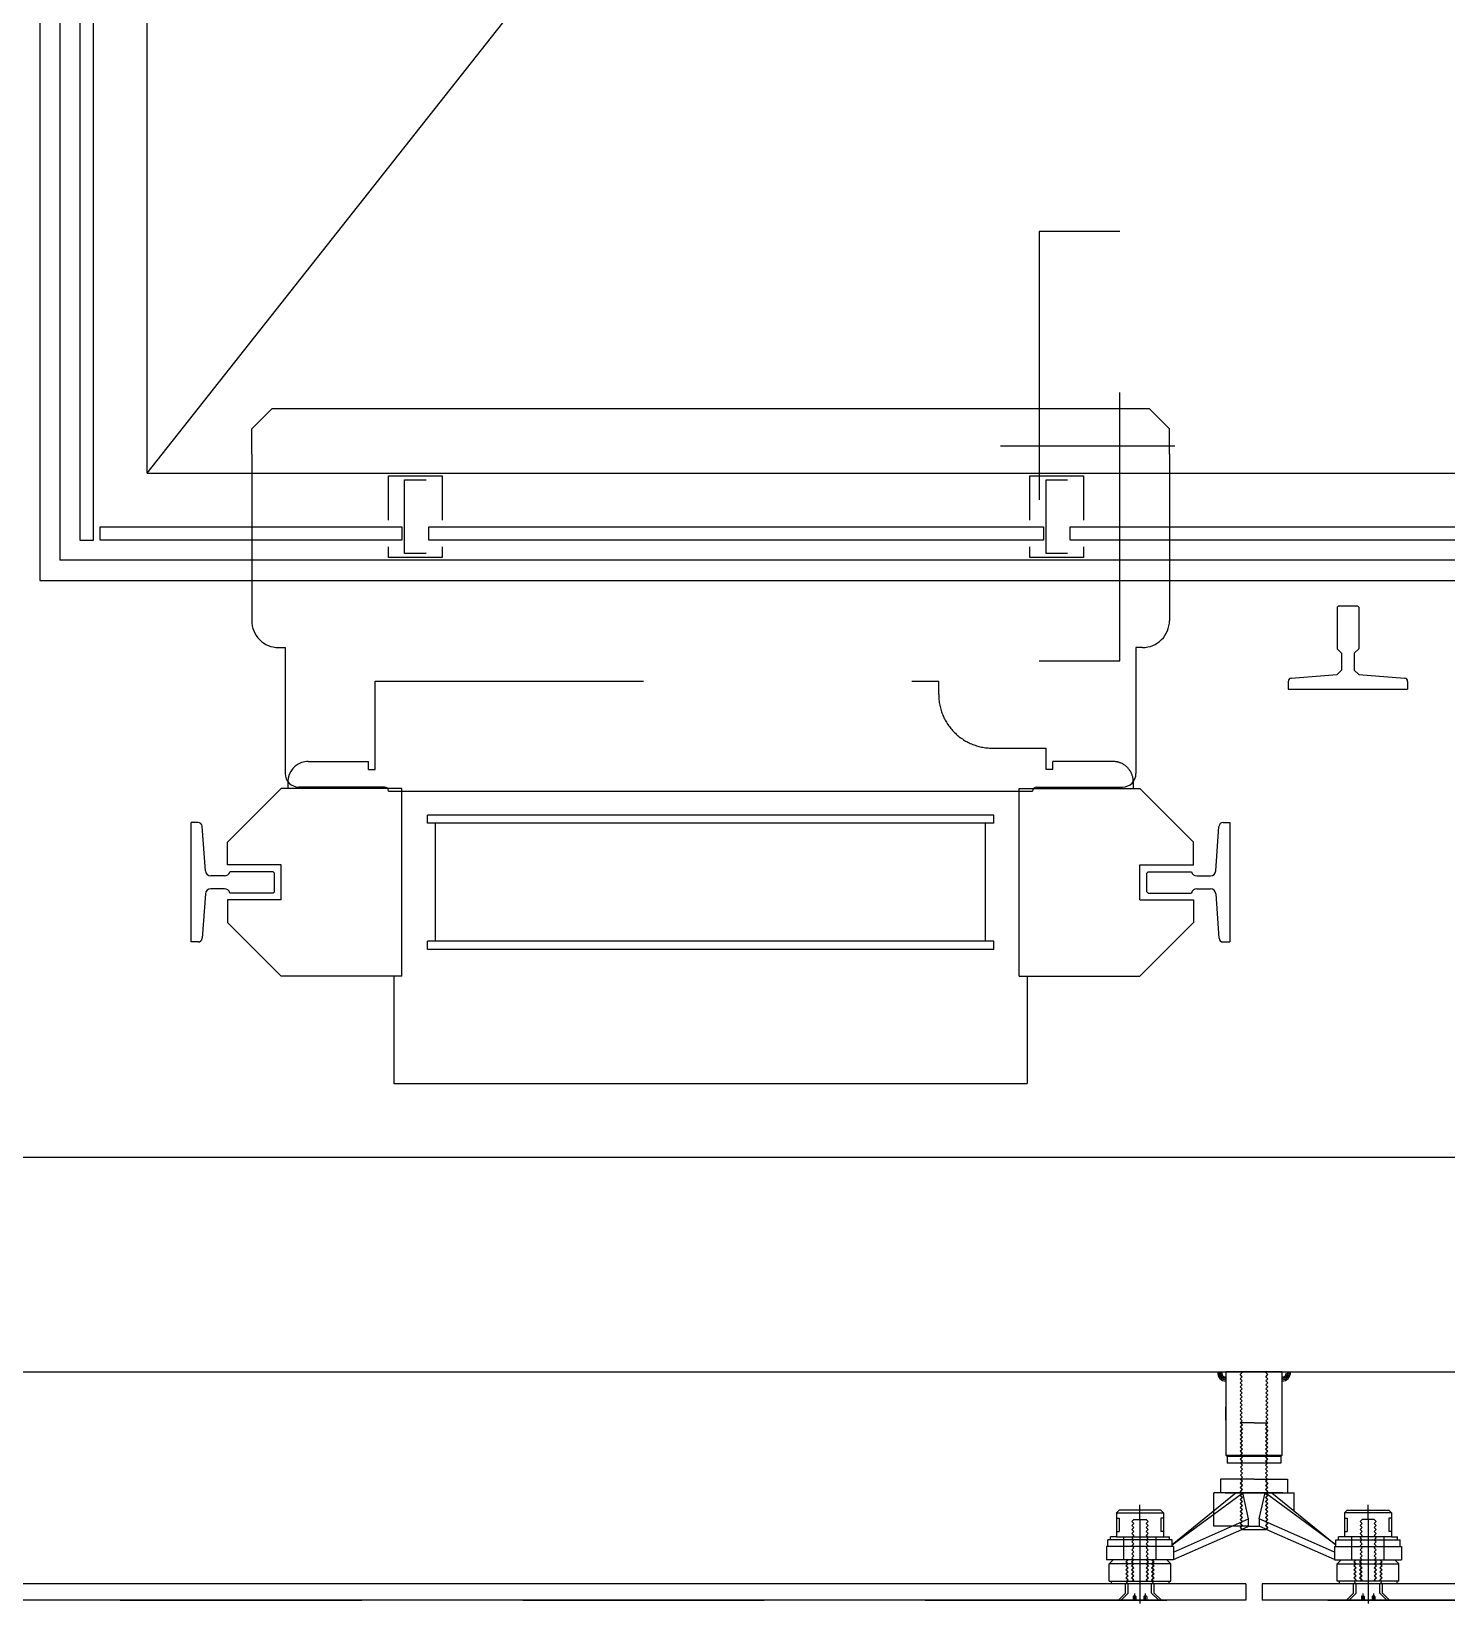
# Model space of a CAD drawing. Header units: millimetres. Extents: x -7718 to 414843, y 91724 to 341395.
# Drawn here: x 152446 to 153501, y 216856 to 218028 of the extents above; entities that cross this region are included whole.
import ezdxf

# ---------------------------------------------------------------- set-up
doc = ezdxf.new("R2010")
doc.units = ezdxf.units.MM
doc.header["$LTSCALE"] = 200
doc.header["$MEASUREMENT"] = 0
for name, pattern in [('CENTER', [65, 60, -2, 1, -2]), ('CENTER1', [8, 6, -1, 0, -1]), ('DASH_2', [34, 30, -1.5, 1, -1.5]), ('HID', [5, 3, -2]), ('HIDDEN', [2, 1, -1])]:
    doc.linetypes.add(name, pattern=pattern)
doc.layers.add('e-plan', color=9, linetype='CONTINUOUS')

msp = doc.modelspace()

# ---------------------------------------------------------------- linework, layer by layer
at = {"layer": 'e-plan', "linetype": 'Continuous'}
for p, q in [((152452.6, 219678.6), (152452.6, 217618.6)), ((152467.6, 219663.6), (152467.6, 217633.6)), ((152610.6, 217633.6), (152467.6, 217633.6)), ((153932.6, 217633.6), (153294.6, 217633.6)), ((152452.6, 217618.6), (152610.6, 217618.6)), ((153294.6, 217618.6), (154087.6, 217618.6)), ((153336.6, 217028.6), (153336.6, 216966.7)), ((153378.6, 216966.7), (153378.6, 217028.6)), ((153336.6, 216992.7), (153336.6, 217002.7)), ((153337.6, 216965.7), (153336.6, 216966.7)), ((153336.6, 216966.7), (153378.6, 216966.7)), ((153337.6, 216965.7), (153337.6, 216960.7)), ((153377.6, 216965.7), (153337.6, 216965.7)), ((153347.4, 216960.7), (153337.6, 216960.7)), ((153367.5, 216960.7), (153347.7, 216960.7)), ((153377.6, 216960.7), (153367.7, 216960.7)), ((153378.6, 216966.7), (153377.6, 216965.7)), ((153377.6, 216965.7), (153377.6, 216960.7)), ((153347.3, 216948.6), (153332.6, 216948.6)), ((153357.6, 216948.6), (153347.6, 216948.6)), ((153357.6, 216948.6), (153367.6, 216948.6)), ((153367.9, 216948.6), (153382.6, 216948.6)), ((153344.3, 216938.6), (153296.6, 216899.8)), ((153296.6, 216899.7), (153349.3, 216938.6)), ((153357.6, 216938.6), (153327.6, 216938.6)), ((153327.6, 216913.6), (153327.6, 216938.6)), ((153336.1, 216938.6), (153357.6, 216938.6)), ((153336.1, 216938.6), (153357.6, 216938.6)), ((153353.6, 216919.1), (153349.3, 216938.6)), ((153357.6, 216938.6), (153387.6, 216938.6)), ((153379.1, 216938.6), (153357.6, 216938.6)), ((153357.6, 216938.6), (153379.1, 216938.6)), ((153361.5, 216919.1), (153365.8, 216938.6)), ((153418.6, 216899.7), (153365.8, 216938.6)), ((153370.9, 216938.6), (153418.6, 216899.8)), ((153387.6, 216925), (153387.6, 216938.6)), ((153257.1, 216925.6), (153255.1, 216923.6)), ((153255.1, 216923.6), (153255.1, 216905.6)), ((153288.1, 216925.6), (153257.1, 216925.6)), ((153290.1, 216923.6), (153288.1, 216925.6)), ((153290.1, 216923.6), (153290.1, 216905.6)), ((153425.1, 216923.6), (153427.1, 216925.6)), ((153425.1, 216923.6), (153425.1, 216905.6)), ((153427.1, 216925.6), (153458.1, 216925.6)), ((153458.1, 216925.6), (153460.1, 216923.6)), ((153460.1, 216923.6), (153460.1, 216905.6)), ((153257.1, 216919.6), (153257.1, 216909.6)), ((153288.1, 216919.6), (153288.1, 216909.6)), ((153297.6, 216894.3), (153353.6, 216919.1)), ((153353.7, 216913.6), (153327.6, 216913.6)), ((153348.7, 216911.4), (153353.7, 216913.6)), ((153353.6, 216913.6), (153353.6, 216919.1)), ((153353.7, 216913.6), (153361.5, 216913.6)), ((153417.6, 216894.3), (153361.5, 216919.1)), ((153361.5, 216919.1), (153361.5, 216913.6)), ((153366.4, 216911.4), (153361.5, 216913.6)), ((153427.1, 216919.6), (153427.1, 216909.6)), ((153458.1, 216919.6), (153458.1, 216909.6)), ((153296.6, 216903.6), (153248.6, 216903.6)), ((153248.6, 216898.6), (153248.6, 216903.6)), ((153250.6, 216903.6), (153250.6, 216905.6)), ((153294.6, 216903.6), (153294.6, 216905.6)), ((153296.6, 216898.6), (153296.6, 216903.6)), ((153297.6, 216888.8), (153348.5, 216911.3)), ((153366.3, 216910.9), (153348.9, 216910.9)), ((153417.6, 216888.8), (153366.6, 216911.3)), ((153418.6, 216898.6), (153418.6, 216903.6)), ((153418.6, 216903.6), (153466.6, 216903.6)), ((153420.6, 216903.6), (153420.6, 216905.6)), ((153464.6, 216903.6), (153464.6, 216905.6)), ((153466.6, 216898.6), (153466.6, 216903.6)), ((153247.6, 216898.6), (153247.6, 216888.6)), ((153297.6, 216898.6), (153247.6, 216898.6)), ((153263.5, 216888.6), (153247.6, 216888.6)), ((153277.1, 216888.6), (153263.8, 216888.6)), ((153281.3, 216888.6), (153277.4, 216888.6)), ((153297.6, 216888.6), (153281.6, 216888.6)), ((153297.6, 216898.6), (153297.6, 216888.6)), ((153417.6, 216898.6), (153467.6, 216898.6)), ((153417.6, 216898.6), (153417.6, 216888.6)), ((153417.6, 216888.6), (153433.5, 216888.6)), ((153433.8, 216888.6), (153437.8, 216888.6)), ((153438.1, 216888.6), (153451.3, 216888.6)), ((153451.6, 216888.6), (153467.6, 216888.6)), ((153467.6, 216898.6), (153467.6, 216888.6)), ((153249.6, 216872.6), (153249.6, 216885.6)), ((153263.8, 216885.6), (153249.6, 216885.6)), ((153295.6, 216885.6), (153263.8, 216885.6)), ((153295.6, 216872.6), (153295.6, 216885.6)), ((153419.6, 216885.6), (153451.3, 216885.6)), ((153419.6, 216872.6), (153419.6, 216885.6)), ((153451.3, 216885.6), (153465.6, 216885.6)), ((153465.6, 216872.6), (153465.6, 216885.6)), ((153249.6, 216872.6), (153262.5, 216872.6)), ((153251.1, 216872.6), (153251.1, 216870.6)), ((153261.8, 216863.8), (153261.8, 216870.6)), ((153262.8, 216872.6), (153266.8, 216872.6)), ((153263.8, 216863.8), (153263.8, 216870.6)), ((153267.1, 216872.6), (153278.1, 216872.6)), ((153278.4, 216872.6), (153282.3, 216872.6)), ((153281.3, 216863.8), (153281.3, 216870.6)), ((153282.6, 216872.6), (153294.1, 216872.6)), ((153283.3, 216863.8), (153283.3, 216870.6)), ((153294.1, 216872.6), (153294.1, 216870.6)), ((153294.1, 216872.6), (153295.6, 216872.6)), ((153421.1, 216872.6), (153419.6, 216872.6)), ((153421.1, 216872.6), (153421.1, 216870.6)), ((153432.5, 216872.6), (153421.1, 216872.6)), ((153431.8, 216863.8), (153431.8, 216870.6)), ((153436.8, 216872.6), (153432.8, 216872.6)), ((153433.8, 216863.8), (153433.8, 216870.6)), ((153448.1, 216872.6), (153437.1, 216872.6)), ((153452.3, 216872.6), (153448.4, 216872.6)), ((153451.3, 216863.8), (153451.3, 216870.6)), ((153465.6, 216872.6), (153452.6, 216872.6)), ((153453.3, 216863.8), (153453.3, 216870.6)), ((153464.1, 216872.6), (153464.1, 216870.6)), ((153289.4, 216858.6), (153255.7, 216858.6)), ((153261.8, 216863.8), (153256.6, 216858.6)), ((153269.3, 216861.6), (153267.9, 216861.6)), ((153277.3, 216861.6), (153275.9, 216861.6)), ((153283.3, 216863.8), (153288.6, 216858.6)), ((153425.7, 216858.6), (153459.4, 216858.6)), ((153431.8, 216863.8), (153426.6, 216858.6)), ((153437.9, 216861.6), (153439.3, 216861.6)), ((153445.9, 216861.6), (153447.3, 216861.6)), ((153453.3, 216863.8), (153458.6, 216858.6))]:
    msp.add_line(p, q, dxfattribs=at)
at = {"layer": 'e-plan'}
for p, q in [((152532.6, 217698.6), (152532.6, 219598.6)), ((152482.6, 218088.6), (152482.6, 217648.6)), ((152492.6, 217648.6), (152492.6, 218088.6)), ((152625.6, 217746.6), (152610.6, 217731.6)), ((153279.6, 217746.6), (152625.6, 217746.6)), ((153279.6, 217746.6), (153294.6, 217731.6)), ((152610.6, 217712.6), (152610.6, 217731.6)), ((153294.6, 217712.6), (153294.6, 217731.6)), ((152610.6, 217712.6), (152610.6, 217588.6)), ((153294.6, 217712.6), (153294.6, 217588.6)), ((152532.6, 217698.6), (152610.6, 217698.6)), ((153294.6, 217698.6), (154032.6, 217698.6)), ((152712.6, 217663.6), (152712.6, 217696.6)), ((152712.6, 217696.6), (152752.6, 217696.6)), ((152724.6, 217638.6), (152724.6, 217693.6)), ((152724.6, 217693.6), (152740.6, 217693.6)), ((152752.6, 217696.6), (152752.6, 217663.6)), ((153190.6, 217663.6), (153190.6, 217696.6)), ((153190.6, 217696.6), (153230.6, 217696.6)), ((153202.6, 217638.6), (153202.6, 217693.6)), ((153202.6, 217693.6), (153218.6, 217693.6)), ((153230.6, 217696.6), (153230.6, 217663.6)), ((152497.6, 217648.6), (152497.6, 217658.6)), ((152497.6, 217658.6), (152722.6, 217658.6)), ((152722.6, 217658.6), (152722.6, 217648.6)), ((152742.6, 217658.6), (153200.6, 217658.6)), ((152742.6, 217648.6), (152742.6, 217658.6)), ((153200.6, 217658.6), (153200.6, 217648.6)), ((153220.6, 217658.6), (153620.6, 217658.6)), ((153220.6, 217648.6), (153220.6, 217658.6)), ((152482.6, 217648.6), (152492.6, 217648.6)), ((152722.6, 217648.6), (152497.6, 217648.6)), ((152712.6, 217635.6), (152712.6, 217643.6)), ((152740.6, 217638.6), (152724.6, 217638.6)), ((153200.6, 217648.6), (152742.6, 217648.6)), ((152752.6, 217643.6), (152752.6, 217635.6)), ((153190.6, 217635.6), (153190.6, 217643.6)), ((153218.6, 217638.6), (153202.6, 217638.6)), ((153620.6, 217648.6), (153220.6, 217648.6)), ((153230.6, 217643.6), (153230.6, 217635.6)), ((152752.6, 217635.6), (152712.6, 217635.6)), ((153230.6, 217635.6), (153190.6, 217635.6)), ((153420.6, 217599.6), (153419.6, 217598.6)), ((153419.6, 217598.6), (153419.6, 217567.6)), ((153420.6, 217599.6), (153434.6, 217599.6)), ((153434.6, 217599.6), (153435.6, 217598.6)), ((153435.6, 217598.6), (153435.6, 217567.6)), ((152630.6, 217568.6), (152635.6, 217568.6)), ((152635.6, 217568.6), (152635.6, 217559.6)), ((153269.6, 217568.6), (153269.6, 217474.6)), ((153274.6, 217568.6), (153269.6, 217568.6)), ((152635.6, 217559.6), (152635.6, 217474.6)), ((153419.6, 217567.6), (153422.8, 217564.3)), ((153422.8, 217564.3), (153422.8, 217551.6)), ((153435.6, 217567.6), (153432.3, 217564.3)), ((153432.3, 217564.3), (153432.3, 217551.6)), ((153385.4, 217545.7), (153419.6, 217548.4)), ((153419.6, 217548.4), (153422.8, 217551.6)), ((153435.6, 217548.4), (153432.3, 217551.6)), ((153435.6, 217548.4), (153469.7, 217545.7)), ((152702.6, 217477.6), (152702.6, 217543.6)), ((153383.1, 217543.2), (153383.1, 217537.6)), ((153383.1, 217537.6), (153472.1, 217537.6)), ((153472.1, 217543.2), (153472.1, 217537.6)), ((152652.6, 217483.6), (152697.6, 217483.6)), ((152697.6, 217477.6), (152697.6, 217483.6)), ((152697.6, 217477.6), (152702.6, 217477.6)), ((152632.6, 217463.6), (152592.6, 217423.6)), ((152722.6, 217463.6), (152632.6, 217463.6)), ((152637.6, 217468.6), (152637.6, 217463.6)), ((152709.6, 217464.6), (152645.6, 217464.6)), ((152722.6, 217323.6), (152722.6, 217463.6)), ((153182.6, 217323.6), (153182.6, 217463.6)), ((153182.6, 217463.6), (153272.6, 217463.6)), ((153195.6, 217464.6), (153259.6, 217464.6)), ((153272.6, 217463.6), (153312.6, 217423.6)), ((152712.6, 217461.6), (153192.6, 217461.6)), ((153163.6, 217443.6), (152741.6, 217443.6)), ((152741.6, 217437.6), (152741.6, 217443.6)), ((153163.6, 217437.6), (153163.6, 217443.6)), ((152570.7, 217438.1), (152565.6, 217438.1)), ((152565.6, 217349.1), (152565.6, 217438.1)), ((152576.1, 217402.1), (152573.7, 217435.3)), ((153163.6, 217437.6), (152741.6, 217437.6)), ((152747.6, 217349.6), (152747.6, 217437.6)), ((153157.6, 217349.6), (153157.6, 217437.6)), ((153329.1, 217402.1), (153331.5, 217435.3)), ((153334.5, 217438.1), (153339.6, 217438.1)), ((153339.6, 217438.1), (153339.6, 217349.1)), ((152592.6, 217406.6), (152592.6, 217423.6)), ((153312.6, 217406.6), (153312.6, 217423.6)), ((152632.6, 217406.6), (152592.6, 217406.6)), ((152632.6, 217380.6), (152632.6, 217406.6)), ((153272.6, 217380.6), (153272.6, 217406.6)), ((153272.6, 217406.6), (153312.6, 217406.6)), ((152590.3, 217398.3), (152580.1, 217398.3)), ((152626.6, 217401.5), (152594.2, 217401.5)), ((152627.6, 217400.5), (152626.6, 217401.5)), ((152627.6, 217386.6), (152627.6, 217400.5)), ((153277.6, 217400.5), (153278.6, 217401.5)), ((153277.6, 217386.6), (153277.6, 217400.5)), ((153278.6, 217401.5), (153311, 217401.5)), ((153314.9, 217398.3), (153325.1, 217398.3)), ((152576.1, 217385.1), (152573.7, 217351.9)), ((152590.3, 217388.8), (152580.1, 217388.8)), ((152592.6, 217380.6), (152592.6, 217363.6)), ((152632.6, 217380.6), (152592.6, 217380.6)), ((152626.6, 217385.6), (152594.2, 217385.6)), ((152627.6, 217386.6), (152626.6, 217385.6)), ((153272.6, 217380.6), (153312.6, 217380.6)), ((153277.6, 217386.6), (153278.6, 217385.6)), ((153278.6, 217385.6), (153311, 217385.6)), ((153312.6, 217380.6), (153312.6, 217363.6)), ((153314.9, 217388.8), (153325.1, 217388.8)), ((153329.1, 217385.1), (153331.5, 217351.9)), ((152632.6, 217323.6), (152592.6, 217363.6)), ((153272.6, 217323.6), (153312.6, 217363.6)), ((152570.7, 217349.1), (152565.6, 217349.1)), ((153163.6, 217349.6), (152741.6, 217349.6)), ((152741.6, 217343.6), (152741.6, 217349.6)), ((153163.6, 217343.6), (153163.6, 217349.6)), ((153334.5, 217349.1), (153339.6, 217349.1)), ((153163.6, 217343.6), (152741.6, 217343.6)), ((152722.6, 217323.6), (152632.6, 217323.6)), ((152716.6, 217323.6), (152716.6, 217243.6)), ((153182.6, 217323.6), (153272.6, 217323.6)), ((153188.6, 217323.6), (153188.6, 217243.6)), ((152716.6, 217243.6), (153188.6, 217243.6)), ((152222.6, 217188.6), (154492.6, 217188.6)), ((152222.6, 217028.6), (154492.6, 217028.6)), ((153378.6, 217028.6), (153336.6, 217028.6)), ((153351.6, 216870.6), (151936.6, 216870.6)), ((153351.6, 216870.6), (153351.6, 216858.6)), ((154802.6, 216870.6), (153363.6, 216870.6)), ((153363.6, 216870.6), (153363.6, 216858.6)), ((153351.6, 216858.6), (151936.6, 216858.6)), ((154802.6, 216858.6), (153363.6, 216858.6))]:
    msp.add_line(p, q, dxfattribs=at)
at = {"layer": 'e-plan', "ltscale": 2}
msp.add_line((152532.6, 217698.6), (154032.6, 219598.6), dxfattribs=at)
at = {"layer": 'e-plan', "linetype": 'HIDDEN'}
for p, q in [((153257.6, 217878.6), (153197.6, 217878.6)), ((153197.6, 217878.6), (153197.6, 217558.6)), ((153257.6, 217558.6), (153257.6, 217878.6)), ((153197.6, 217558.6), (153257.6, 217558.6)), ((152702.6, 217543.6), (153122.6, 217543.6)), ((153122.6, 217533.6), (153122.6, 217543.6)), ((153162.6, 217493.6), (153202.6, 217493.6)), ((153202.6, 217477.6), (153202.6, 217493.6)), ((153207.6, 217477.6), (153202.6, 217477.6)), ((153207.6, 217477.6), (153207.6, 217483.6)), ((153252.6, 217483.6), (153207.6, 217483.6)), ((153267.6, 217468.6), (153267.6, 217463.6))]:
    msp.add_line(p, q, dxfattribs=at)
at = {"layer": 'e-plan', "linetype": 'CENTER'}
for p, q in [((153298.6, 217718.6), (153168.7, 217718.6)), ((152610.6, 217698.6), (153294.6, 217698.6)), ((153294.6, 217633.6), (152610.6, 217633.6)), ((152610.6, 217618.6), (153294.6, 217618.6))]:
    msp.add_line(p, q, dxfattribs=at)
at = {"layer": 'e-plan', "linetype": 'CENTER1'}
for p, q in [((153347.3, 217026.6), (153348.8, 217028.1)), ((153348.8, 217025.1), (153347.3, 217026.6)), ((153347.3, 217023.6), (153348.8, 217025.1)), ((153348.8, 217022.1), (153347.3, 217023.6)), ((153347.3, 217020.6), (153348.8, 217022.1)), ((153348.8, 217019.1), (153347.3, 217020.6)), ((153347.3, 217017.6), (153348.8, 217019.1)), ((153348.8, 217016.1), (153347.3, 217017.6)), ((153348.8, 217016.1), (153347.3, 217017.6)), ((153348.8, 217028.1), (153348.3, 217028.6)), ((153366.4, 217028.1), (153366.9, 217028.6)), ((153367.9, 217026.6), (153366.4, 217028.1)), ((153366.4, 217025.1), (153367.9, 217026.6)), ((153367.9, 217023.6), (153366.4, 217025.1)), ((153366.4, 217022.1), (153367.9, 217023.6)), ((153367.9, 217020.6), (153366.4, 217022.1)), ((153366.4, 217019.1), (153367.9, 217020.6)), ((153367.9, 217017.6), (153366.4, 217019.1)), ((153366.4, 217016.1), (153367.9, 217017.6)), ((153366.4, 217016.1), (153367.9, 217017.6)), ((153347.3, 217014.6), (153348.8, 217016.1)), ((153348.8, 217013.1), (153347.3, 217014.6)), ((153347.3, 217011.6), (153348.8, 217013.1)), ((153348.8, 217010.1), (153347.3, 217011.6)), ((153347.3, 217008.6), (153348.8, 217010.1)), ((153348.8, 217007.1), (153347.3, 217008.6)), ((153347.3, 217005.6), (153348.8, 217007.1)), ((153348.8, 217004.1), (153347.3, 217005.6)), ((153367.9, 217014.6), (153366.4, 217016.1)), ((153366.4, 217013.1), (153367.9, 217014.6)), ((153367.9, 217011.6), (153366.4, 217013.1)), ((153366.4, 217010.1), (153367.9, 217011.6)), ((153367.9, 217008.6), (153366.4, 217010.1)), ((153366.4, 217007.1), (153367.9, 217008.6)), ((153367.9, 217005.6), (153366.4, 217007.1)), ((153366.4, 217004.1), (153367.9, 217005.6)), ((153347.3, 217002.6), (153348.8, 217004.1)), ((153348.8, 217001.1), (153347.3, 217002.6)), ((153347.3, 216999.6), (153348.8, 217001.1)), ((153348.8, 216998.1), (153347.3, 216999.6)), ((153347.3, 216996.6), (153348.8, 216998.1)), ((153348.8, 216995.1), (153347.3, 216996.6)), ((153347.3, 216993.6), (153348.8, 216995.1)), ((153367.9, 217002.6), (153366.4, 217004.1)), ((153366.4, 217001.1), (153367.9, 217002.6)), ((153367.9, 216999.6), (153366.4, 217001.1)), ((153366.4, 216998.1), (153367.9, 216999.6)), ((153367.9, 216996.6), (153366.4, 216998.1)), ((153366.4, 216995.1), (153367.9, 216996.6)), ((153367.9, 216993.6), (153366.4, 216995.1)), ((153348.8, 216992.1), (153347.3, 216993.6)), ((153347.3, 216990.6), (153348.8, 216992.1)), ((153347.3, 216990.6), (153348.8, 216989.1)), ((153348.8, 216989.1), (153347.3, 216987.6)), ((153347.3, 216987.6), (153348.8, 216986.1)), ((153348.8, 216986.1), (153347.3, 216984.6)), ((153347.3, 216984.6), (153348.8, 216983.1)), ((153348.8, 216983.1), (153347.3, 216981.6)), ((153347.6, 216990.6), (153349.1, 216989.1)), ((153357.6, 216990.6), (153347.6, 216990.6)), ((153349.1, 216989.1), (153347.6, 216987.6)), ((153347.6, 216987.6), (153349.1, 216986.1)), ((153349.1, 216986.1), (153347.6, 216984.6)), ((153347.6, 216984.6), (153349.1, 216983.1)), ((153349.1, 216983.1), (153347.6, 216981.6)), ((153357.6, 216990.6), (153367.6, 216990.6)), ((153367.6, 216990.6), (153366.1, 216989.1)), ((153367.6, 216990.6), (153366.1, 216989.1)), ((153366.1, 216989.1), (153367.6, 216987.6)), ((153366.1, 216989.1), (153367.6, 216987.6)), ((153367.6, 216987.6), (153366.1, 216986.1)), ((153367.6, 216987.6), (153366.1, 216986.1)), ((153366.1, 216986.1), (153367.6, 216984.6)), ((153366.1, 216986.1), (153367.6, 216984.6)), ((153367.6, 216984.6), (153366.1, 216983.1)), ((153367.6, 216984.6), (153366.1, 216983.1)), ((153366.1, 216983.1), (153367.6, 216981.6)), ((153366.1, 216983.1), (153367.6, 216981.6)), ((153366.4, 216992.1), (153367.9, 216993.6)), ((153367.9, 216990.6), (153366.4, 216992.1)), ((153367.9, 216990.6), (153366.4, 216989.1)), ((153366.4, 216989.1), (153367.9, 216987.6)), ((153367.9, 216987.6), (153366.4, 216986.1)), ((153366.4, 216986.1), (153367.9, 216984.6)), ((153367.9, 216984.6), (153366.4, 216983.1)), ((153366.4, 216983.1), (153367.9, 216981.6)), ((153347.3, 216981.6), (153348.8, 216980.1)), ((153348.8, 216980.1), (153347.3, 216978.6)), ((153347.3, 216978.6), (153348.8, 216977.1)), ((153348.8, 216977.1), (153347.3, 216975.6)), ((153347.3, 216975.6), (153348.8, 216974.1)), ((153348.8, 216974.1), (153347.3, 216972.6)), ((153347.3, 216972.6), (153348.8, 216971.1)), ((153348.8, 216971.1), (153347.3, 216969.6)), ((153347.6, 216981.6), (153349.1, 216980.1)), ((153349.1, 216980.1), (153347.6, 216978.6)), ((153347.6, 216978.6), (153349.1, 216977.1)), ((153349.1, 216977.1), (153347.6, 216975.6)), ((153347.6, 216975.6), (153349.1, 216974.1)), ((153349.1, 216974.1), (153347.6, 216972.6)), ((153347.6, 216972.6), (153349.1, 216971.1)), ((153349.1, 216971.1), (153347.6, 216969.6)), ((153367.6, 216981.6), (153366.1, 216980.1)), ((153367.6, 216981.6), (153366.1, 216980.1)), ((153366.1, 216980.1), (153367.6, 216978.6)), ((153366.1, 216980.1), (153367.6, 216978.6)), ((153367.6, 216978.6), (153366.1, 216977.1)), ((153367.6, 216978.6), (153366.1, 216977.1)), ((153366.1, 216977.1), (153367.6, 216975.6)), ((153366.1, 216977.1), (153367.6, 216975.6)), ((153367.6, 216975.6), (153366.1, 216974.1)), ((153367.6, 216975.6), (153366.1, 216974.1)), ((153366.1, 216974.1), (153367.6, 216972.6)), ((153366.1, 216974.1), (153367.6, 216972.6)), ((153367.6, 216972.6), (153366.1, 216971.1)), ((153367.6, 216972.6), (153366.1, 216971.1)), ((153366.1, 216971.1), (153367.6, 216969.6)), ((153366.1, 216971.1), (153367.6, 216969.6)), ((153367.9, 216981.6), (153366.4, 216980.1)), ((153366.4, 216980.1), (153367.9, 216978.6)), ((153367.9, 216978.6), (153366.4, 216977.1)), ((153366.4, 216977.1), (153367.9, 216975.6)), ((153367.9, 216975.6), (153366.4, 216974.1)), ((153366.4, 216974.1), (153367.9, 216972.6)), ((153367.9, 216972.6), (153366.4, 216971.1)), ((153366.4, 216971.1), (153367.9, 216969.6)), ((153347.3, 216969.6), (153348.8, 216968.1)), ((153348.8, 216968.1), (153347.3, 216966.6)), ((153347.3, 216966.6), (153348.8, 216965.1)), ((153348.8, 216965.1), (153347.3, 216963.6)), ((153347.3, 216963.6), (153348.8, 216962.1)), ((153348.8, 216962.1), (153347.4, 216960.7)), ((153347.6, 216969.6), (153349.1, 216968.1)), ((153349.1, 216968.1), (153347.6, 216966.6)), ((153347.6, 216966.6), (153349.1, 216965.1)), ((153349.1, 216965.1), (153347.6, 216963.6)), ((153347.6, 216963.6), (153349.1, 216962.1)), ((153349.1, 216962.1), (153347.6, 216960.6)), ((153349.1, 216962.1), (153347.6, 216960.6)), ((153347.6, 216960.6), (153349.1, 216959.1)), ((153347.6, 216960.6), (153349.1, 216959.1)), ((153349.1, 216959.1), (153347.6, 216957.6)), ((153349.1, 216959.1), (153347.6, 216957.6)), ((153367.6, 216969.6), (153366.1, 216968.1)), ((153367.6, 216969.6), (153366.1, 216968.1)), ((153366.1, 216968.1), (153367.6, 216966.6)), ((153366.1, 216968.1), (153367.6, 216966.6)), ((153367.6, 216966.6), (153366.1, 216965.1)), ((153367.6, 216966.6), (153366.1, 216965.1)), ((153366.1, 216965.1), (153367.6, 216963.6)), ((153366.1, 216965.1), (153367.6, 216963.6)), ((153367.6, 216963.6), (153366.1, 216962.1)), ((153367.6, 216963.6), (153366.1, 216962.1)), ((153366.1, 216962.1), (153367.6, 216960.6)), ((153366.1, 216962.1), (153367.6, 216960.6)), ((153366.1, 216962.1), (153367.6, 216960.6)), ((153366.1, 216962.1), (153367.6, 216960.6)), ((153367.6, 216960.6), (153366.1, 216959.1)), ((153367.6, 216960.6), (153366.1, 216959.1)), ((153367.6, 216960.6), (153366.1, 216959.1)), ((153367.6, 216960.6), (153366.1, 216959.1)), ((153366.1, 216959.1), (153367.6, 216957.6)), ((153366.1, 216959.1), (153367.6, 216957.6)), ((153366.1, 216959.1), (153367.6, 216957.6)), ((153366.1, 216959.1), (153367.6, 216957.6)), ((153367.9, 216969.6), (153366.4, 216968.1)), ((153366.4, 216968.1), (153367.9, 216966.6)), ((153367.9, 216966.6), (153366.4, 216965.1)), ((153366.4, 216965.1), (153367.9, 216963.6)), ((153367.9, 216963.6), (153366.4, 216962.1)), ((153366.4, 216962.1), (153367.7, 216960.7)), ((153347.3, 216948.6), (153348.8, 216947.1)), ((153348.8, 216947.1), (153347.3, 216945.6)), ((153347.6, 216957.6), (153349.1, 216956.1)), ((153347.6, 216957.6), (153349.1, 216956.1)), ((153349.1, 216956.1), (153347.6, 216954.6)), ((153349.1, 216956.1), (153347.6, 216954.6)), ((153347.6, 216954.6), (153349.1, 216953.1)), ((153347.6, 216954.6), (153349.1, 216953.1)), ((153349.1, 216953.1), (153347.6, 216951.6)), ((153349.1, 216953.1), (153347.6, 216951.6)), ((153347.6, 216951.6), (153349.1, 216950.1)), ((153347.6, 216951.6), (153349.1, 216950.1)), ((153347.6, 216951.6), (153349.1, 216950.1)), ((153349.1, 216950.1), (153347.6, 216948.6)), ((153349.1, 216950.1), (153347.6, 216948.6)), ((153349.1, 216950.1), (153347.6, 216948.6)), ((153347.6, 216948.6), (153349.1, 216947.1)), ((153347.6, 216948.6), (153349.1, 216947.1)), ((153347.6, 216948.6), (153349.1, 216947.1)), ((153349.1, 216947.1), (153347.6, 216945.6)), ((153349.1, 216947.1), (153348.1, 216946.1)), ((153349.1, 216947.1), (153348.1, 216946.1)), ((153367.6, 216957.6), (153366.1, 216956.1)), ((153367.6, 216957.6), (153366.1, 216956.1)), ((153367.6, 216957.6), (153366.1, 216956.1)), ((153367.6, 216957.6), (153366.1, 216956.1)), ((153366.1, 216956.1), (153367.6, 216954.6)), ((153366.1, 216956.1), (153367.6, 216954.6)), ((153366.1, 216956.1), (153367.6, 216954.6)), ((153366.1, 216956.1), (153367.6, 216954.6)), ((153367.6, 216954.6), (153366.1, 216953.1)), ((153367.6, 216954.6), (153366.1, 216953.1)), ((153367.6, 216954.6), (153366.1, 216953.1)), ((153367.6, 216954.6), (153366.1, 216953.1)), ((153366.1, 216953.1), (153367.6, 216951.6)), ((153366.1, 216953.1), (153367.6, 216951.6)), ((153366.1, 216953.1), (153367.6, 216951.6)), ((153366.1, 216953.1), (153367.6, 216951.6)), ((153367.6, 216951.6), (153366.1, 216950.1)), ((153367.6, 216951.6), (153366.1, 216950.1)), ((153367.6, 216951.6), (153366.1, 216950.1)), ((153367.6, 216951.6), (153366.1, 216950.1)), ((153367.6, 216951.6), (153366.1, 216950.1)), ((153367.6, 216951.6), (153366.1, 216950.1)), ((153366.1, 216950.1), (153367.6, 216948.6)), ((153366.1, 216950.1), (153367.6, 216948.6)), ((153366.1, 216950.1), (153367.6, 216948.6)), ((153366.1, 216950.1), (153367.6, 216948.6)), ((153366.1, 216950.1), (153367.6, 216948.6)), ((153366.1, 216950.1), (153367.6, 216948.6)), ((153367.6, 216948.6), (153366.1, 216947.1)), ((153367.6, 216948.6), (153366.1, 216947.1)), ((153367.6, 216948.6), (153366.1, 216947.1)), ((153367.6, 216948.6), (153366.1, 216947.1)), ((153367.6, 216948.6), (153366.1, 216947.1)), ((153367.6, 216948.6), (153366.1, 216947.1)), ((153367.6, 216948.6), (153366.1, 216947.1)), ((153367.6, 216948.6), (153366.1, 216947.1)), ((153367.6, 216948.6), (153366.1, 216947.1)), ((153366.1, 216947.1), (153367.6, 216945.6)), ((153366.1, 216947.1), (153367.1, 216946.1)), ((153366.1, 216947.1), (153367.1, 216946.1)), ((153366.1, 216947.1), (153367.1, 216946.1)), ((153366.1, 216947.1), (153367.1, 216946.1)), ((153367.9, 216948.6), (153366.4, 216947.1)), ((153367.9, 216948.6), (153366.4, 216947.1)), ((153367.9, 216948.6), (153366.4, 216947.1)), ((153366.4, 216947.1), (153367.9, 216945.6)), ((153347.3, 216945.6), (153348.8, 216944.1)), ((153348.8, 216944.1), (153347.3, 216942.6)), ((153347.3, 216942.6), (153348.8, 216941.1)), ((153348.8, 216941.1), (153347.3, 216939.6)), ((153347.3, 216939.6), (153348.8, 216938.1)), ((153348.8, 216938.1), (153347.3, 216936.6)), ((153347.3, 216936.6), (153348.8, 216935.1)), ((153347.6, 216945.6), (153349.1, 216944.1)), ((153349.1, 216944.1), (153347.6, 216942.6)), ((153347.6, 216942.6), (153349.1, 216941.1)), ((153349.1, 216941.1), (153347.6, 216939.6)), ((153347.6, 216939.6), (153349.1, 216938.1)), ((153349.1, 216938.1), (153347.6, 216936.6)), ((153347.6, 216936.6), (153349.1, 216935.1)), ((153367.6, 216945.6), (153366.1, 216944.1)), ((153366.1, 216944.1), (153367.6, 216942.6)), ((153367.6, 216942.6), (153366.1, 216941.1)), ((153366.1, 216941.1), (153367.6, 216939.6)), ((153367.6, 216939.6), (153366.1, 216938.1)), ((153366.1, 216938.1), (153367.6, 216936.6)), ((153367.6, 216936.6), (153366.1, 216935.1)), ((153367.9, 216945.6), (153366.4, 216944.1)), ((153366.4, 216944.1), (153367.9, 216942.6)), ((153367.9, 216942.6), (153366.4, 216941.1)), ((153366.4, 216941.1), (153367.9, 216939.6)), ((153367.9, 216939.6), (153366.4, 216938.1)), ((153366.4, 216938.1), (153367.9, 216936.6)), ((153367.9, 216936.6), (153366.4, 216935.1)), ((153255.1, 216923.6), (153290.1, 216923.6)), ((153272.6, 216918.6), (153272.6, 216929.6)), ((153348.8, 216935.1), (153347.3, 216933.6)), ((153347.3, 216933.6), (153348.8, 216932.1)), ((153348.8, 216932.1), (153347.3, 216930.6)), ((153347.3, 216930.6), (153348.8, 216929.1)), ((153348.8, 216929.1), (153347.3, 216927.6)), ((153347.3, 216927.6), (153348.8, 216926.1)), ((153348.8, 216926.1), (153347.3, 216924.6)), ((153347.3, 216924.6), (153348.8, 216923.1)), ((153349.1, 216935.1), (153347.6, 216933.6)), ((153347.6, 216933.6), (153349.1, 216932.1)), ((153349.1, 216932.1), (153347.6, 216930.6)), ((153347.6, 216930.6), (153349.1, 216929.1)), ((153349.1, 216929.1), (153347.6, 216927.6)), ((153347.6, 216927.6), (153349.1, 216926.1)), ((153349.1, 216926.1), (153347.6, 216924.6)), ((153347.6, 216924.6), (153349.1, 216923.1)), ((153348.8, 216935.1), (153347.8, 216934.1)), ((153366.1, 216935.1), (153367.6, 216933.6)), ((153367.6, 216933.6), (153366.1, 216932.1)), ((153366.1, 216932.1), (153367.6, 216930.6)), ((153367.6, 216930.6), (153366.1, 216929.1)), ((153366.1, 216929.1), (153367.6, 216927.6)), ((153367.6, 216927.6), (153366.1, 216926.1)), ((153366.1, 216926.1), (153367.6, 216924.6)), ((153367.6, 216924.6), (153366.1, 216923.1)), ((153366.4, 216935.1), (153367.9, 216933.6)), ((153366.4, 216935.1), (153367.4, 216934.1)), ((153367.9, 216933.6), (153366.4, 216932.1)), ((153366.4, 216932.1), (153367.9, 216930.6)), ((153367.9, 216930.6), (153366.4, 216929.1)), ((153366.4, 216929.1), (153367.9, 216927.6)), ((153367.9, 216927.6), (153366.4, 216926.1)), ((153366.4, 216926.1), (153367.9, 216924.6)), ((153367.9, 216924.6), (153366.4, 216923.1)), ((153460.1, 216923.6), (153425.1, 216923.6)), ((153442.6, 216918.6), (153442.6, 216929.6)), ((153255.1, 216919.6), (153257.1, 216919.6)), ((153268.1, 216918.6), (153266.6, 216917.1)), ((153266.6, 216917.1), (153268.1, 216915.6)), ((153268.1, 216915.6), (153266.6, 216914.1)), ((153266.6, 216914.1), (153268.1, 216912.6)), ((153268.1, 216912.6), (153266.6, 216911.1)), ((153268.1, 216918.6), (153277.1, 216918.6)), ((153272.6, 216918.6), (153272.6, 216856)), ((153277.1, 216918.6), (153278.6, 216917.1)), ((153278.6, 216917.1), (153277.1, 216915.6)), ((153277.1, 216915.6), (153278.6, 216914.1)), ((153278.6, 216914.1), (153277.1, 216912.6)), ((153277.1, 216912.6), (153278.6, 216911.1)), ((153290.1, 216919.6), (153288.1, 216919.6)), ((153348.8, 216923.1), (153347.3, 216921.6)), ((153347.3, 216921.6), (153348.8, 216920.1)), ((153348.8, 216920.1), (153347.3, 216918.6)), ((153347.3, 216918.6), (153348.8, 216917.1)), ((153348.8, 216917.1), (153347.3, 216915.6)), ((153347.3, 216915.6), (153348.8, 216914.1)), ((153348.8, 216914.1), (153347.3, 216912.6)), ((153347.3, 216912.6), (153348.5, 216911.3)), ((153349.1, 216923.1), (153347.6, 216921.6)), ((153349.1, 216923.1), (153347.6, 216921.6)), ((153347.6, 216921.6), (153349.1, 216920.1)), ((153347.6, 216921.6), (153349.1, 216920.1)), ((153349.1, 216920.1), (153347.6, 216918.6)), ((153349.1, 216920.1), (153347.6, 216918.6)), ((153347.6, 216918.6), (153349.1, 216917.1)), ((153347.6, 216918.6), (153349.1, 216917.1)), ((153349.1, 216917.1), (153347.6, 216915.6)), ((153349.1, 216917.1), (153347.6, 216915.6)), ((153347.6, 216915.6), (153349.1, 216914.1)), ((153347.6, 216915.6), (153349.1, 216914.1)), ((153349.1, 216914.1), (153347.6, 216912.6)), ((153349.1, 216914.1), (153347.6, 216912.6)), ((153347.6, 216912.6), (153349.1, 216911.1)), ((153347.6, 216912.6), (153349.1, 216911.1)), ((153366.1, 216923.1), (153367.6, 216921.6)), ((153366.1, 216923.1), (153367.6, 216921.6)), ((153367.6, 216921.6), (153366.1, 216920.1)), ((153367.6, 216921.6), (153366.1, 216920.1)), ((153366.1, 216920.1), (153367.6, 216918.6)), ((153366.1, 216920.1), (153367.6, 216918.6)), ((153367.6, 216918.6), (153366.1, 216917.1)), ((153367.6, 216918.6), (153366.1, 216917.1)), ((153366.1, 216917.1), (153367.6, 216915.6)), ((153366.1, 216917.1), (153367.6, 216915.6)), ((153367.6, 216915.6), (153366.1, 216914.1)), ((153367.6, 216915.6), (153366.1, 216914.1)), ((153366.1, 216914.1), (153367.6, 216912.6)), ((153366.1, 216914.1), (153367.6, 216912.6)), ((153367.6, 216912.6), (153366.1, 216911.1)), ((153367.6, 216912.6), (153366.1, 216911.1)), ((153366.4, 216923.1), (153367.9, 216921.6)), ((153367.9, 216921.6), (153366.4, 216920.1)), ((153366.4, 216920.1), (153367.9, 216918.6)), ((153367.9, 216918.6), (153366.4, 216917.1)), ((153366.4, 216917.1), (153367.9, 216915.6)), ((153367.9, 216915.6), (153366.4, 216914.1)), ((153366.4, 216914.1), (153367.9, 216912.6)), ((153367.9, 216912.6), (153366.6, 216911.3)), ((153425.1, 216919.6), (153427.1, 216919.6)), ((153438.1, 216918.6), (153436.6, 216917.1)), ((153436.6, 216917.1), (153438.1, 216915.6)), ((153438.1, 216915.6), (153436.6, 216914.1)), ((153436.6, 216914.1), (153438.1, 216912.6)), ((153438.1, 216912.6), (153436.6, 216911.1)), ((153447.1, 216918.6), (153438.1, 216918.6)), ((153442.6, 216918.6), (153442.6, 216856)), ((153447.1, 216918.6), (153448.6, 216917.1)), ((153448.6, 216917.1), (153447.1, 216915.6)), ((153447.1, 216915.6), (153448.6, 216914.1)), ((153448.6, 216914.1), (153447.1, 216912.6)), ((153447.1, 216912.6), (153448.6, 216911.1)), ((153460.1, 216919.6), (153458.1, 216919.6)), ((153255.1, 216905.6), (153250.6, 216905.6)), ((153255.1, 216909.6), (153257.1, 216909.6)), ((153255.1, 216905.6), (153292.7, 216905.6)), ((153266.6, 216911.1), (153268.1, 216909.6)), ((153268.1, 216909.6), (153266.6, 216908.1)), ((153266.6, 216908.1), (153268.1, 216906.6)), ((153268.1, 216906.6), (153266.6, 216905.1)), ((153266.6, 216905.1), (153268.1, 216903.6)), ((153268.1, 216903.6), (153266.6, 216902.1)), ((153266.6, 216902.1), (153268.1, 216900.6)), ((153268.1, 216900.6), (153266.6, 216899.1)), ((153278.6, 216911.1), (153277.1, 216909.6)), ((153277.1, 216909.6), (153278.6, 216908.1)), ((153278.6, 216908.1), (153277.1, 216906.6)), ((153277.1, 216906.6), (153278.6, 216905.1)), ((153278.6, 216905.1), (153277.1, 216903.6)), ((153277.1, 216903.6), (153278.6, 216902.1)), ((153278.6, 216902.1), (153277.1, 216900.6)), ((153277.1, 216900.6), (153278.6, 216899.1)), ((153290.1, 216909.6), (153288.1, 216909.6)), ((153292.7, 216905.6), (153294.6, 216905.6)), ((153349.1, 216911.1), (153348.9, 216910.9)), ((153349.1, 216911.1), (153348.9, 216910.9)), ((153366.1, 216911.1), (153366.3, 216910.9)), ((153366.1, 216911.1), (153366.3, 216910.9)), ((153422.4, 216905.6), (153420.6, 216905.6)), ((153460.1, 216905.6), (153422.4, 216905.6)), ((153425.1, 216909.6), (153427.1, 216909.6)), ((153436.6, 216911.1), (153438.1, 216909.6)), ((153438.1, 216909.6), (153436.6, 216908.1)), ((153436.6, 216908.1), (153438.1, 216906.6)), ((153438.1, 216906.6), (153436.6, 216905.1)), ((153436.6, 216905.1), (153438.1, 216903.6)), ((153438.1, 216903.6), (153436.6, 216902.1)), ((153436.6, 216902.1), (153438.1, 216900.6)), ((153438.1, 216900.6), (153436.6, 216899.1)), ((153448.6, 216911.1), (153447.1, 216909.6)), ((153447.1, 216909.6), (153448.6, 216908.1)), ((153448.6, 216908.1), (153447.1, 216906.6)), ((153447.1, 216906.6), (153448.6, 216905.1)), ((153448.6, 216905.1), (153447.1, 216903.6)), ((153447.1, 216903.6), (153448.6, 216902.1)), ((153448.6, 216902.1), (153447.1, 216900.6)), ((153447.1, 216900.6), (153448.6, 216899.1)), ((153460.1, 216909.6), (153458.1, 216909.6)), ((153460.1, 216905.6), (153464.6, 216905.6)), ((153249.6, 216885.6), (153252.6, 216888.6)), ((153263.5, 216888.6), (153262, 216887.1)), ((153263.8, 216888.6), (153262.3, 216887.1)), ((153267.8, 216888.6), (153266.3, 216887.1)), ((153266.6, 216899.1), (153268.1, 216897.6)), ((153268.1, 216897.6), (153266.6, 216896.1)), ((153266.6, 216896.1), (153268.1, 216894.6)), ((153268.1, 216894.6), (153266.6, 216893.1)), ((153266.6, 216893.1), (153268.1, 216891.6)), ((153268.1, 216891.6), (153266.6, 216890.1)), ((153266.6, 216890.1), (153268.1, 216888.6)), ((153268.1, 216888.6), (153266.6, 216887.1)), ((153268.1, 216888.6), (153266.6, 216887.1)), ((153278.6, 216899.1), (153277.1, 216897.6)), ((153277.1, 216897.6), (153278.6, 216896.1)), ((153278.6, 216896.1), (153277.1, 216894.6)), ((153277.1, 216894.6), (153278.6, 216893.1)), ((153278.6, 216893.1), (153277.1, 216891.6)), ((153277.1, 216891.6), (153278.6, 216890.1)), ((153278.6, 216890.1), (153277.1, 216888.6)), ((153277.1, 216888.6), (153278.6, 216887.1)), ((153277.1, 216888.6), (153278.6, 216887.1)), ((153277.1, 216888.6), (153278.6, 216887.1)), ((153277.4, 216888.6), (153278.9, 216887.1)), ((153281.3, 216888.6), (153282.8, 216887.1)), ((153281.3, 216888.6), (153282.8, 216887.1)), ((153281.6, 216888.6), (153283.1, 216887.1)), ((153295.6, 216885.6), (153292.6, 216888.6)), ((153419.6, 216885.6), (153422.6, 216888.6)), ((153433.5, 216888.6), (153432, 216887.1)), ((153433.8, 216888.6), (153432.3, 216887.1)), ((153433.8, 216888.6), (153432.3, 216887.1)), ((153437.8, 216888.6), (153436.3, 216887.1)), ((153436.6, 216899.1), (153438.1, 216897.6)), ((153438.1, 216897.6), (153436.6, 216896.1)), ((153436.6, 216896.1), (153438.1, 216894.6)), ((153438.1, 216894.6), (153436.6, 216893.1)), ((153436.6, 216893.1), (153438.1, 216891.6)), ((153438.1, 216891.6), (153436.6, 216890.1)), ((153436.6, 216890.1), (153438.1, 216888.6)), ((153438.1, 216888.6), (153436.6, 216887.1)), ((153438.1, 216888.6), (153436.6, 216887.1)), ((153438.1, 216888.6), (153436.6, 216887.1)), ((153448.6, 216899.1), (153447.1, 216897.6)), ((153447.1, 216897.6), (153448.6, 216896.1)), ((153448.6, 216896.1), (153447.1, 216894.6)), ((153447.1, 216894.6), (153448.6, 216893.1)), ((153448.6, 216893.1), (153447.1, 216891.6)), ((153447.1, 216891.6), (153448.6, 216890.1)), ((153448.6, 216890.1), (153447.1, 216888.6)), ((153447.1, 216888.6), (153448.6, 216887.1)), ((153447.1, 216888.6), (153448.6, 216887.1)), ((153447.4, 216888.6), (153448.9, 216887.1)), ((153451.3, 216888.6), (153452.8, 216887.1)), ((153451.6, 216888.6), (153453.1, 216887.1)), ((153465.6, 216885.6), (153462.6, 216888.6)), ((153262, 216887.1), (153263.5, 216885.6)), ((153263.5, 216885.6), (153262, 216884.1)), ((153262, 216884.1), (153263.5, 216882.6)), ((153263.5, 216882.6), (153262, 216881.1)), ((153262, 216881.1), (153263.5, 216879.6)), ((153263.5, 216879.6), (153262, 216878.1)), ((153262, 216878.1), (153263.5, 216876.6)), ((153262.3, 216887.1), (153263.8, 216885.6)), ((153263.8, 216885.6), (153262.3, 216884.1)), ((153262.3, 216884.1), (153263.8, 216882.6)), ((153263.8, 216882.6), (153262.3, 216881.1)), ((153262.3, 216881.1), (153263.8, 216879.6)), ((153263.8, 216879.6), (153262.3, 216878.1)), ((153262.3, 216878.1), (153263.8, 216876.6)), ((153266.3, 216887.1), (153267.8, 216885.6)), ((153267.8, 216885.6), (153266.3, 216884.1)), ((153266.3, 216884.1), (153267.8, 216882.6)), ((153267.8, 216882.6), (153266.3, 216881.1)), ((153266.3, 216881.1), (153267.8, 216879.6)), ((153267.8, 216879.6), (153266.3, 216878.1)), ((153266.3, 216878.1), (153267.8, 216876.6)), ((153266.6, 216887.1), (153268.1, 216885.6)), ((153266.6, 216887.1), (153268.1, 216885.6)), ((153268.1, 216885.6), (153266.6, 216884.1)), ((153268.1, 216885.6), (153266.6, 216884.1)), ((153266.6, 216884.1), (153268.1, 216882.6)), ((153266.6, 216884.1), (153268.1, 216882.6)), ((153268.1, 216882.6), (153266.6, 216881.1)), ((153268.1, 216882.6), (153266.6, 216881.1)), ((153266.6, 216881.1), (153268.1, 216879.6)), ((153266.6, 216881.1), (153268.1, 216879.6)), ((153268.1, 216879.6), (153266.6, 216878.1)), ((153268.1, 216879.6), (153266.6, 216878.1)), ((153266.6, 216878.1), (153268.1, 216876.6)), ((153266.6, 216878.1), (153268.1, 216876.6)), ((153278.6, 216887.1), (153277.1, 216885.6)), ((153278.6, 216887.1), (153277.1, 216885.6)), ((153278.6, 216887.1), (153277.1, 216885.6)), ((153277.1, 216885.6), (153278.6, 216884.1)), ((153277.1, 216885.6), (153278.6, 216884.1)), ((153277.1, 216885.6), (153278.6, 216884.1)), ((153278.6, 216884.1), (153277.1, 216882.6)), ((153278.6, 216884.1), (153277.1, 216882.6)), ((153278.6, 216884.1), (153277.1, 216882.6)), ((153277.1, 216882.6), (153278.6, 216881.1)), ((153277.1, 216882.6), (153278.6, 216881.1)), ((153277.1, 216882.6), (153278.6, 216881.1)), ((153278.6, 216881.1), (153277.1, 216879.6)), ((153278.6, 216881.1), (153277.1, 216879.6)), ((153278.6, 216881.1), (153277.1, 216879.6)), ((153277.1, 216879.6), (153278.6, 216878.1)), ((153277.1, 216879.6), (153278.6, 216878.1)), ((153277.1, 216879.6), (153278.6, 216878.1)), ((153278.6, 216878.1), (153277.1, 216876.6)), ((153278.6, 216878.1), (153277.1, 216876.6)), ((153278.6, 216878.1), (153277.1, 216876.6)), ((153278.9, 216887.1), (153277.4, 216885.6)), ((153277.4, 216885.6), (153278.9, 216884.1)), ((153278.9, 216884.1), (153277.4, 216882.6)), ((153277.4, 216882.6), (153278.9, 216881.1)), ((153278.9, 216881.1), (153277.4, 216879.6)), ((153277.4, 216879.6), (153278.9, 216878.1)), ((153278.9, 216878.1), (153277.4, 216876.6)), ((153282.8, 216887.1), (153281.3, 216885.6)), ((153282.8, 216887.1), (153281.3, 216885.6)), ((153281.3, 216885.6), (153282.8, 216884.1)), ((153281.3, 216885.6), (153282.8, 216884.1)), ((153282.8, 216884.1), (153281.3, 216882.6)), ((153282.8, 216884.1), (153281.3, 216882.6)), ((153281.3, 216882.6), (153282.8, 216881.1)), ((153281.3, 216882.6), (153282.8, 216881.1)), ((153282.8, 216881.1), (153281.3, 216879.6)), ((153282.8, 216881.1), (153281.3, 216879.6)), ((153281.3, 216879.6), (153282.8, 216878.1)), ((153281.3, 216879.6), (153282.8, 216878.1)), ((153282.8, 216878.1), (153281.3, 216876.6)), ((153282.8, 216878.1), (153281.3, 216876.6)), ((153283.1, 216887.1), (153281.6, 216885.6)), ((153281.6, 216885.6), (153283.1, 216884.1)), ((153283.1, 216884.1), (153281.6, 216882.6)), ((153281.6, 216882.6), (153283.1, 216881.1)), ((153283.1, 216881.1), (153281.6, 216879.6)), ((153281.6, 216879.6), (153283.1, 216878.1)), ((153283.1, 216878.1), (153281.6, 216876.6)), ((153432, 216887.1), (153433.5, 216885.6)), ((153433.5, 216885.6), (153432, 216884.1)), ((153432, 216884.1), (153433.5, 216882.6)), ((153433.5, 216882.6), (153432, 216881.1)), ((153432, 216881.1), (153433.5, 216879.6)), ((153433.5, 216879.6), (153432, 216878.1)), ((153432, 216878.1), (153433.5, 216876.6)), ((153432.3, 216887.1), (153433.8, 216885.6)), ((153432.3, 216887.1), (153433.8, 216885.6)), ((153433.8, 216885.6), (153432.3, 216884.1)), ((153433.8, 216885.6), (153432.3, 216884.1)), ((153432.3, 216884.1), (153433.8, 216882.6)), ((153432.3, 216884.1), (153433.8, 216882.6)), ((153433.8, 216882.6), (153432.3, 216881.1)), ((153433.8, 216882.6), (153432.3, 216881.1)), ((153432.3, 216881.1), (153433.8, 216879.6)), ((153432.3, 216881.1), (153433.8, 216879.6)), ((153433.8, 216879.6), (153432.3, 216878.1)), ((153433.8, 216879.6), (153432.3, 216878.1)), ((153432.3, 216878.1), (153433.8, 216876.6)), ((153432.3, 216878.1), (153433.8, 216876.6)), ((153436.3, 216887.1), (153437.8, 216885.6)), ((153437.8, 216885.6), (153436.3, 216884.1)), ((153436.3, 216884.1), (153437.8, 216882.6)), ((153437.8, 216882.6), (153436.3, 216881.1)), ((153436.3, 216881.1), (153437.8, 216879.6)), ((153437.8, 216879.6), (153436.3, 216878.1)), ((153436.3, 216878.1), (153437.8, 216876.6)), ((153436.6, 216887.1), (153438.1, 216885.6)), ((153436.6, 216887.1), (153438.1, 216885.6)), ((153436.6, 216887.1), (153438.1, 216885.6)), ((153438.1, 216885.6), (153436.6, 216884.1)), ((153438.1, 216885.6), (153436.6, 216884.1)), ((153438.1, 216885.6), (153436.6, 216884.1)), ((153436.6, 216884.1), (153438.1, 216882.6)), ((153436.6, 216884.1), (153438.1, 216882.6)), ((153436.6, 216884.1), (153438.1, 216882.6)), ((153438.1, 216882.6), (153436.6, 216881.1)), ((153438.1, 216882.6), (153436.6, 216881.1)), ((153438.1, 216882.6), (153436.6, 216881.1)), ((153436.6, 216881.1), (153438.1, 216879.6)), ((153436.6, 216881.1), (153438.1, 216879.6)), ((153436.6, 216881.1), (153438.1, 216879.6)), ((153438.1, 216879.6), (153436.6, 216878.1)), ((153438.1, 216879.6), (153436.6, 216878.1)), ((153438.1, 216879.6), (153436.6, 216878.1)), ((153436.6, 216878.1), (153438.1, 216876.6)), ((153436.6, 216878.1), (153438.1, 216876.6)), ((153436.6, 216878.1), (153438.1, 216876.6)), ((153448.6, 216887.1), (153447.1, 216885.6)), ((153448.6, 216887.1), (153447.1, 216885.6)), ((153447.1, 216885.6), (153448.6, 216884.1)), ((153447.1, 216885.6), (153448.6, 216884.1)), ((153448.6, 216884.1), (153447.1, 216882.6)), ((153448.6, 216884.1), (153447.1, 216882.6)), ((153447.1, 216882.6), (153448.6, 216881.1)), ((153447.1, 216882.6), (153448.6, 216881.1)), ((153448.6, 216881.1), (153447.1, 216879.6)), ((153448.6, 216881.1), (153447.1, 216879.6)), ((153447.1, 216879.6), (153448.6, 216878.1)), ((153447.1, 216879.6), (153448.6, 216878.1)), ((153448.6, 216878.1), (153447.1, 216876.6)), ((153448.6, 216878.1), (153447.1, 216876.6)), ((153448.9, 216887.1), (153447.4, 216885.6)), ((153447.4, 216885.6), (153448.9, 216884.1)), ((153448.9, 216884.1), (153447.4, 216882.6)), ((153447.4, 216882.6), (153448.9, 216881.1)), ((153448.9, 216881.1), (153447.4, 216879.6)), ((153447.4, 216879.6), (153448.9, 216878.1)), ((153448.9, 216878.1), (153447.4, 216876.6)), ((153452.8, 216887.1), (153451.3, 216885.6)), ((153451.3, 216885.6), (153452.8, 216884.1)), ((153452.8, 216884.1), (153451.3, 216882.6)), ((153451.3, 216882.6), (153452.8, 216881.1)), ((153452.8, 216881.1), (153451.3, 216879.6)), ((153451.3, 216879.6), (153452.8, 216878.1)), ((153452.8, 216878.1), (153451.3, 216876.6)), ((153453.1, 216887.1), (153451.6, 216885.6)), ((153451.6, 216885.6), (153453.1, 216884.1)), ((153453.1, 216884.1), (153451.6, 216882.6)), ((153451.6, 216882.6), (153453.1, 216881.1)), ((153453.1, 216881.1), (153451.6, 216879.6)), ((153451.6, 216879.6), (153453.1, 216878.1)), ((153453.1, 216878.1), (153451.6, 216876.6)), ((153263.5, 216876.6), (153262, 216875.1)), ((153262, 216875.1), (153263.5, 216873.6)), ((153263.8, 216876.6), (153262.3, 216875.1)), ((153262.3, 216875.1), (153263.8, 216873.6)), ((153263.8, 216873.6), (153262.3, 216872.1)), ((153262.3, 216872.1), (153263.8, 216870.6)), ((153263.5, 216873.6), (153262.5, 216872.6)), ((153267.8, 216876.6), (153266.3, 216875.1)), ((153266.3, 216875.1), (153267.8, 216873.6)), ((153268.1, 216876.6), (153266.6, 216875.1)), ((153268.1, 216876.6), (153266.6, 216875.1)), ((153266.6, 216875.1), (153268.1, 216873.6)), ((153266.6, 216875.1), (153268.1, 216873.6)), ((153267.8, 216873.6), (153266.8, 216872.6)), ((153268.1, 216873.6), (153267.1, 216872.6)), ((153268.1, 216873.6), (153267.1, 216872.6)), ((153277.1, 216876.6), (153278.6, 216875.1)), ((153277.1, 216876.6), (153278.6, 216875.1)), ((153277.1, 216876.6), (153278.6, 216875.1)), ((153278.6, 216875.1), (153277.1, 216873.6)), ((153278.6, 216875.1), (153277.1, 216873.6)), ((153278.6, 216875.1), (153277.1, 216873.6)), ((153277.1, 216873.6), (153278.1, 216872.6)), ((153277.1, 216873.6), (153278.1, 216872.6)), ((153277.1, 216873.6), (153278.1, 216872.6)), ((153277.4, 216876.6), (153278.9, 216875.1)), ((153278.9, 216875.1), (153277.4, 216873.6)), ((153277.4, 216873.6), (153278.4, 216872.6)), ((153281.3, 216876.6), (153282.8, 216875.1)), ((153281.3, 216876.6), (153282.8, 216875.1)), ((153282.8, 216875.1), (153281.3, 216873.6)), ((153282.8, 216875.1), (153281.3, 216873.6)), ((153281.3, 216873.6), (153282.8, 216872.1)), ((153281.3, 216873.6), (153282.8, 216872.1)), ((153282.8, 216872.1), (153281.3, 216870.6)), ((153281.6, 216876.6), (153283.1, 216875.1)), ((153283.1, 216875.1), (153281.6, 216873.6)), ((153281.6, 216873.6), (153282.6, 216872.6)), ((153433.5, 216876.6), (153432, 216875.1)), ((153432, 216875.1), (153433.5, 216873.6)), ((153433.8, 216876.6), (153432.3, 216875.1)), ((153433.8, 216876.6), (153432.3, 216875.1)), ((153432.3, 216875.1), (153433.8, 216873.6)), ((153432.3, 216875.1), (153433.8, 216873.6)), ((153433.8, 216873.6), (153432.3, 216872.1)), ((153433.8, 216873.6), (153432.3, 216872.1)), ((153432.3, 216872.1), (153433.8, 216870.6)), ((153433.5, 216873.6), (153432.5, 216872.6)), ((153437.8, 216876.6), (153436.3, 216875.1)), ((153436.3, 216875.1), (153437.8, 216873.6)), ((153438.1, 216876.6), (153436.6, 216875.1)), ((153438.1, 216876.6), (153436.6, 216875.1)), ((153438.1, 216876.6), (153436.6, 216875.1)), ((153436.6, 216875.1), (153438.1, 216873.6)), ((153436.6, 216875.1), (153438.1, 216873.6)), ((153436.6, 216875.1), (153438.1, 216873.6)), ((153437.8, 216873.6), (153436.8, 216872.6)), ((153438.1, 216873.6), (153437.1, 216872.6)), ((153438.1, 216873.6), (153437.1, 216872.6)), ((153438.1, 216873.6), (153437.1, 216872.6)), ((153447.1, 216876.6), (153448.6, 216875.1)), ((153447.1, 216876.6), (153448.6, 216875.1)), ((153448.6, 216875.1), (153447.1, 216873.6)), ((153448.6, 216875.1), (153447.1, 216873.6)), ((153447.1, 216873.6), (153448.1, 216872.6)), ((153447.1, 216873.6), (153448.1, 216872.6)), ((153447.4, 216876.6), (153448.9, 216875.1)), ((153448.9, 216875.1), (153447.4, 216873.6)), ((153447.4, 216873.6), (153448.4, 216872.6)), ((153451.3, 216876.6), (153452.8, 216875.1)), ((153452.8, 216875.1), (153451.3, 216873.6)), ((153451.3, 216873.6), (153452.8, 216872.1)), ((153452.8, 216872.1), (153451.3, 216870.6)), ((153451.6, 216876.6), (153453.1, 216875.1)), ((153453.1, 216875.1), (153451.6, 216873.6)), ((153451.6, 216873.6), (153452.6, 216872.6)), ((153258.6, 216858.6), (153263.8, 216863.8)), ((153267.6, 216861.3), (153267.6, 216858.6)), ((153268.6, 216863.6), (153268.6, 216858.6)), ((153269.6, 216861.3), (153269.6, 216858.6)), ((153275.6, 216861.3), (153275.6, 216858.6)), ((153276.6, 216863.6), (153276.6, 216858.6)), ((153277.6, 216861.3), (153277.6, 216858.6)), ((153286.6, 216858.6), (153281.3, 216863.8)), ((153428.6, 216858.6), (153433.8, 216863.8)), ((153437.6, 216861.3), (153437.6, 216858.6)), ((153438.6, 216863.6), (153438.6, 216858.6)), ((153439.6, 216861.3), (153439.6, 216858.6)), ((153445.6, 216861.3), (153445.6, 216858.6)), ((153446.6, 216863.6), (153446.6, 216858.6)), ((153447.6, 216861.3), (153447.6, 216858.6)), ((153456.6, 216858.6), (153451.3, 216863.8))]:
    msp.add_line(p, q, dxfattribs=at)
at = {"layer": 'e-plan', "linetype": 'DASH_2'}
for p, q in [((153332.6, 216948.6), (153332.6, 216938.6)), ((153382.6, 216948.6), (153382.6, 216938.6)), ((153260.6, 216888.6), (153260.6, 216905.6)), ((153284.6, 216888.6), (153284.6, 216905.6)), ((153430.6, 216888.6), (153430.6, 216905.6)), ((153454.6, 216888.6), (153454.6, 216905.6))]:
    msp.add_line(p, q, dxfattribs=at)
at = {"layer": 'e-plan', "linetype": 'HID', "ltscale": 0.3}
msp.add_line((151912.6, 216858.6), (154302.6, 216858.6), dxfattribs=at)
at = {"layer": 'e-plan'}
for centre, radius, start, end in [((152630.6, 217588.6), 20, 180, 270.0001), ((153274.6, 217588.6), 20, 269.9999, 0), ((153385.6, 217543.2), 2.5, 93.4093, 180), ((153469.6, 217543.2), 2.5, 0, 86.5907), ((152645.6, 217474.6), 10, 180, 270), ((152652.6, 217468.6), 15, 98.7974, 180), ((152652.6, 217468.6), 15, 90, 98.7974), ((153259.6, 217474.6), 10, 270, 0), ((152709.6, 217461.6), 3, 0, 90), ((153195.6, 217461.6), 3, 90, 180), ((152570.7, 217435.1), 3, 4.1131, 90), ((153334.5, 217435.1), 3, 90, 175.8869), ((152580.1, 217402.3), 4, 184.1131, 270), ((152590.3, 217402.3), 4, 270, 348.3168), ((153314.9, 217402.3), 4, 191.6832, 270), ((153325.1, 217402.3), 4, 270, 355.8869), ((152580.1, 217384.8), 4, 90, 175.8869), ((152590.3, 217384.8), 4, 11.6832, 90), ((153314.9, 217384.8), 4, 90, 168.3168), ((153325.1, 217384.8), 4, 4.1131, 90), ((152570.7, 217352.1), 3, 270, 355.8869), ((153334.5, 217352.1), 3, 184.1131, 270)]:
    msp.add_arc(centre, radius, start, end, dxfattribs=at)
at = {"layer": 'e-plan', "linetype": 'HIDDEN'}
for centre, radius, start, end in [((153162.6, 217533.6), 40, 180, 270), ((153252.6, 217468.6), 15, 70.5288, 90), ((153252.6, 217468.6), 15, 0, 70.5288)]:
    msp.add_arc(centre, radius, start, end, dxfattribs=at)
at = {"layer": 'e-plan', "linetype": 'Continuous'}
for centre, radius, start, end in [((153336.6, 217027.9), 6.11, 173.9869, 270.1886), ((153336.6, 217027.9), 5.11, 172.8047, 270.1886), ((153336.6, 217027.9), 4.11, 171.0413, 270.1886), ((153336.6, 217027.9), 3.11, 168.1246, 270.1886), ((153378.6, 217027.9), 4.11, 269.8114, 8.9587), ((153378.6, 217027.9), 3.11, 269.8114, 11.8754), ((153378.6, 217027.9), 6.11, 269.8114, 6.0131), ((153378.6, 217027.9), 5.11, 269.8114, 7.1953)]:
    msp.add_arc(centre, radius, start, end, dxfattribs=at)
at = {"layer": 'e-plan', "linetype": 'CENTER1'}
for centre, start, end in [((153267.9, 216861.3), 90, 180), ((153269.3, 216861.3), 0, 90), ((153275.9, 216861.3), 90, 180), ((153277.3, 216861.3), 0, 90), ((153437.9, 216861.3), 90, 180), ((153439.3, 216861.3), 0, 90), ((153445.9, 216861.3), 90, 180), ((153447.3, 216861.3), 0, 90)]:
    msp.add_arc(centre, 0.3, start, end, dxfattribs=at)

doc.saveas('drawing.dxf')
